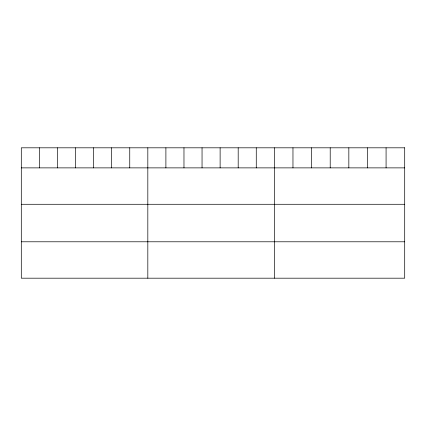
<?xml version="1.0" encoding="UTF-8"?>
<svg xmlns="http://www.w3.org/2000/svg" width="426" height="426" viewBox="0 0 426 426"><rect width="100%" height="100%" fill="white"/><g stroke="black" fill="none" stroke-linecap="round" stroke-linejoin="round"><path stroke-width="0.64" d="M21.3 167.876L404.7 167.876M21.3 204.283L404.7 204.283M21.3 241.787L404.7 241.787M386.078 147.811L386.078 167.876M367.457 147.811L367.457 167.876M348.835 147.811L348.835 167.876M330.209 147.811L330.209 167.876M311.587 147.811L311.587 167.876M292.966 147.811L292.966 167.876M274.344 147.811L274.344 278.189M256.271 147.811L256.271 167.876M238.193 147.811L238.193 167.876M220.12 147.811L220.12 167.876M202.046 147.811L202.046 167.876M183.973 147.811L183.973 167.876M165.895 147.811L165.895 167.876M147.822 147.811L147.822 278.189M129.749 147.811L129.749 167.876M111.671 147.811L111.671 167.876M93.598 147.811L93.598 167.876M75.524 147.811L75.524 167.876M57.451 147.811L57.451 167.876M39.373 147.811L39.373 167.876M404.7 147.811L21.3 147.811L21.3 278.189L404.7 278.189L404.7 147.811"/></g></svg>
